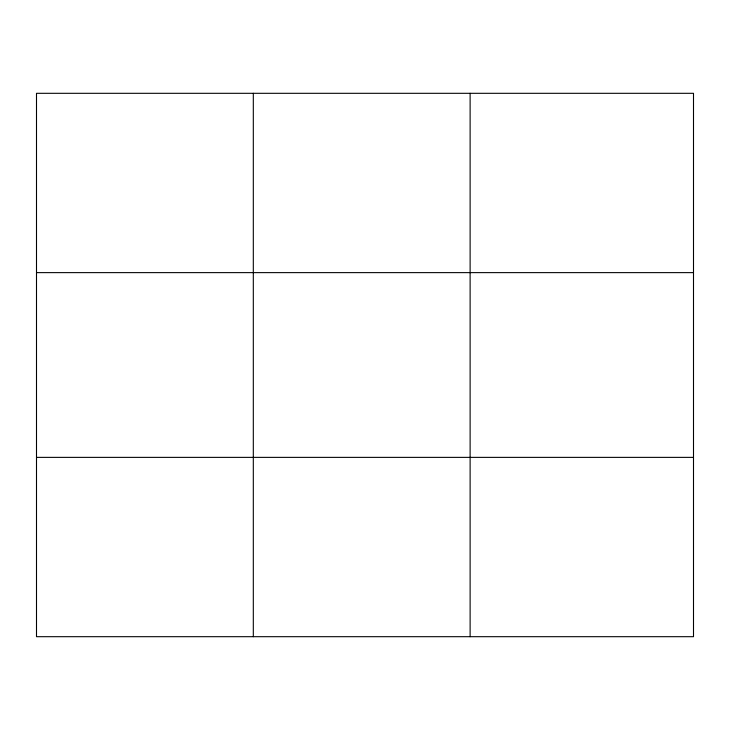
<?xml version="1.0" encoding="UTF-8"?>
<svg xmlns="http://www.w3.org/2000/svg" width="730" height="730" viewBox="0 0 730 730"><rect width="100%" height="100%" fill="white"/><g stroke="black" fill="none" stroke-linecap="round" stroke-linejoin="round"><path stroke-width="1.09" d="M253.31 93.312L253.31 636.688M470.12 93.312L470.12 636.688M36.5 272.628L693.5 272.628M36.5 457.372L693.5 457.372M693.5 547.035L693.5 636.688L36.5 636.688L36.5 93.312L693.5 93.312L693.5 547.035"/></g></svg>
